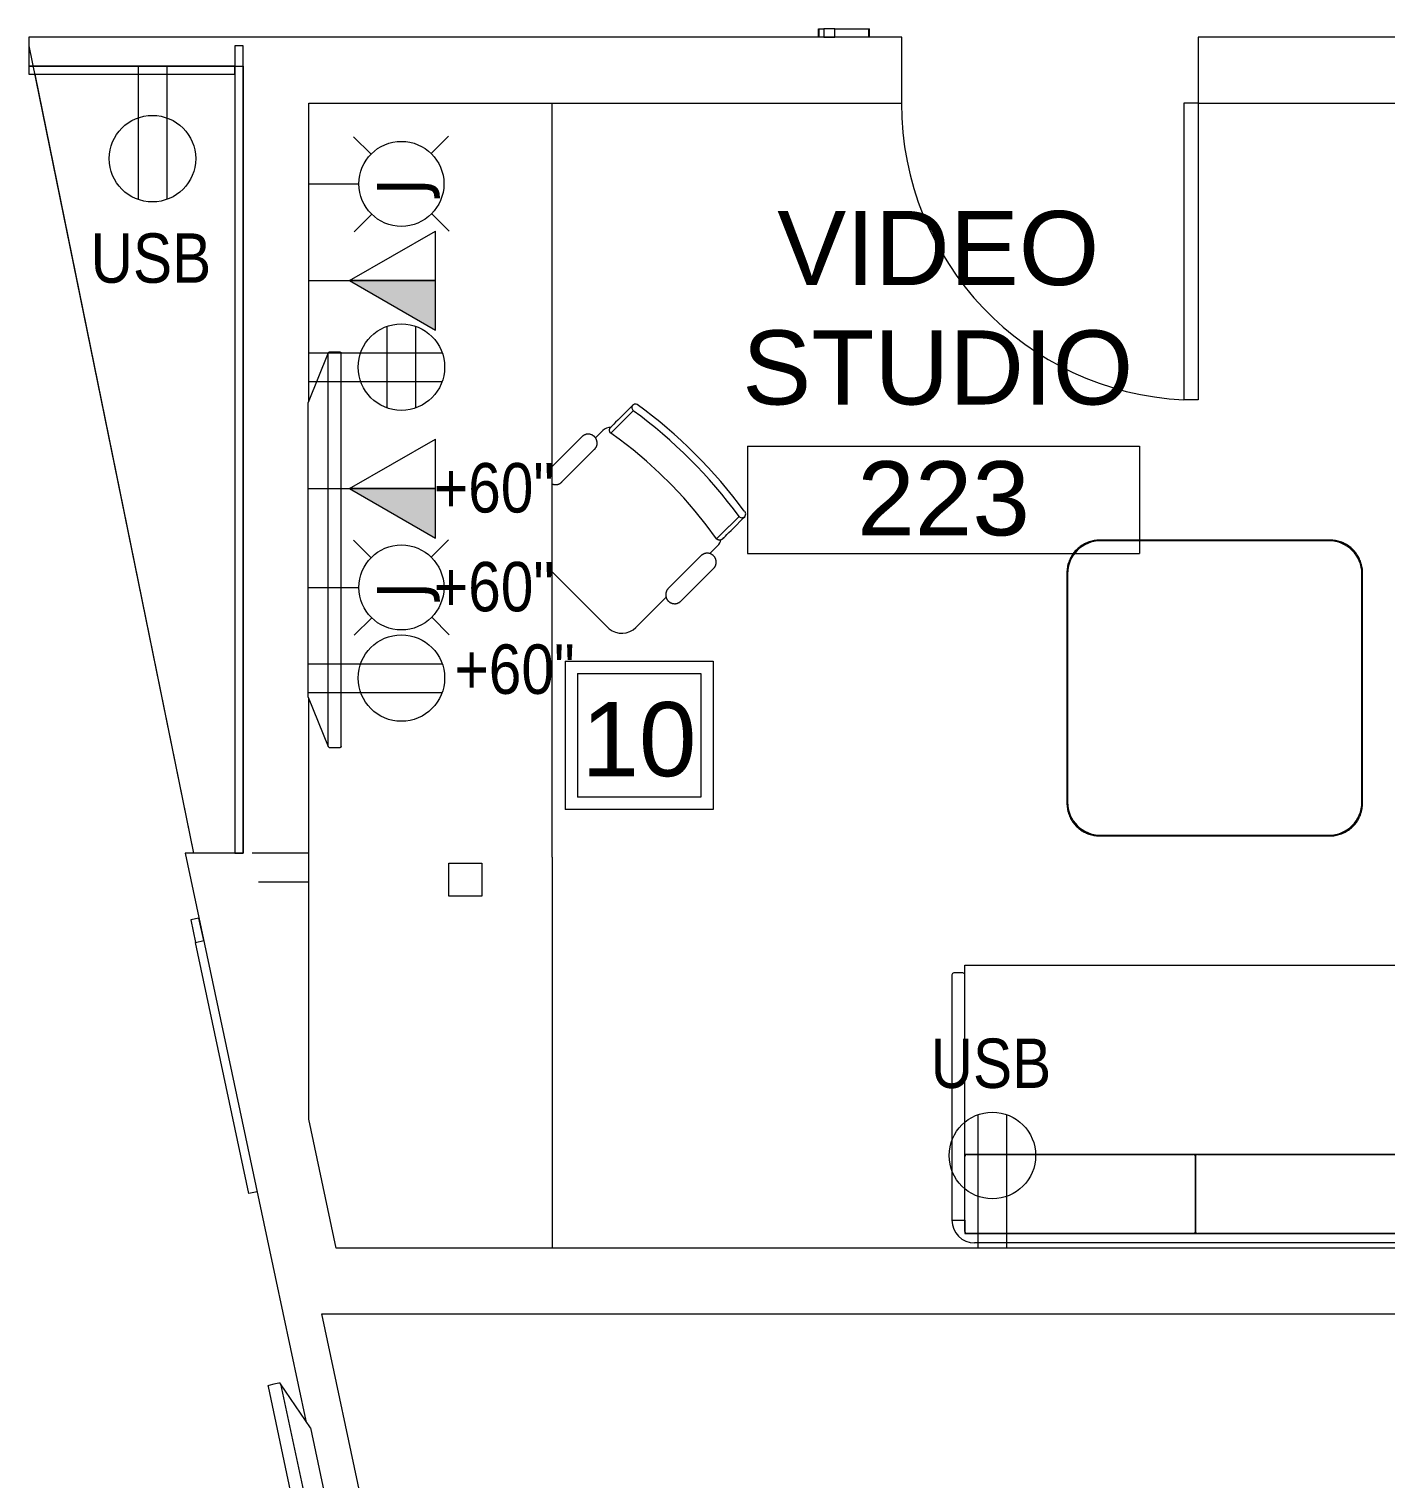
# Model space of a CAD drawing. Header units: inches. Extents: x 1 to 4284, y -575 to 745.
# Drawn here: x 1786.2 to 1950.9, y 291.7 to 467.6 of the extents above; entities that cross this region are included whole.
import ezdxf

# ---------------------------------------------------------------- set-up
doc = ezdxf.new("R2010")
doc.units = ezdxf.units.IN
doc.header["$MEASUREMENT"] = 0
for name, color, linetype, lineweight in [('A-ANNO-NOTE', 131, 'Continuous', 20), ('A-AREA-IDEN', 2, 'Continuous', 20), ('A-DETL', 90, 'Continuous', 9), ('A-DETL-MEDM', 33, 'Continuous', 20), ('A-DOOR', 31, 'Continuous', 9), ('A-GENM', 13, 'Continuous', 9), ('A-WALL', 113, 'Continuous', 50), ('E-COMM-IDEN', 2, 'Continuous', 9), ('E-ELEC-FIXT-IDEN', 2, 'Continuous', 9), ('E-LITE-EQPM', 33, 'Continuous', 9), ('I-FURN', 30, 'Continuous', 9), ('I-WALL', 2, 'Continuous', 13), ('Q-CASE', 31, 'Continuous', 9), ('Q-SPCQ', 91, 'Continuous', 9)]:
    doc.layers.add(name, color=color, linetype=linetype, lineweight=lineweight)
doc.styles.add('Arial', font='arial.ttf', dxfattribs={"height": 9})
doc.styles.add('Arial_2', font='arial.ttf', dxfattribs={"width": 0.85, "height": 6})
doc.styles.add('Tahoma', font='tahoma.ttf', dxfattribs={"height": 6})

# ---------------------------------------------------------------- blocks, each defined once
blk = doc.blocks.new('Counter Top _No Backsplash_ - Standard Counter Top-2396082-New Construction - Tel_Data_Elec Plan')
at = {"layer": 'Q-CASE', "lineweight": 13}
blk.add_line((-47.26, -30), (44.29, -30), dxfattribs=at)
blk = doc.blocks.new('Seating - Desk - Task - Steelcase - Think - EX-C1-2109714-New Construction - Tel_Data_Elec Plan')
at = {"layer": 'I-FURN'}
for p, q in [((-8.93, 8.24), (-8.93, 4.37)), ((9.24, 6.6), (9.24, 8.25)), ((9.24, 4.39), (9.24, 6.57)), ((-9.83, 3.91), (-9.83, 2.66)), ((9.91, 2.54), (9.91, 3.91)), ((-11.1, 1.6), (-11.1, -3.51)), ((-8.94, -4.01), (-8.94, 1.6)), ((9.34, 1.6), (9.34, -4.01)), ((11.51, -4.01), (11.51, 1.6)), ((9.91, -10.14), (9.91, -4.96)), ((-2.06, -12.55), (7.72, -12.55))]:
    blk.add_line(p, q, dxfattribs=at)
at = {"layer": 'I-FURN', "flags": 128}
for points in [[(-9.44, 8.69), (-9.44, 8.06), (-9.44, 7.48), (-9.44, 6.95), (-9.44, 6.49), (-9.44, 6.08), (-9.44, 5.73), (-9.44, 5.44), (-9.44, 5.21), (-9.44, 5.04), (-9.44, 4.93), (-9.44, 4.88), (-9.44, 4.88)], [(9.75, 4.9), (9.75, 4.93), (9.75, 5.02), (9.75, 5.17), (9.75, 5.38), (9.75, 5.65), (9.75, 5.98), (9.75, 6.37), (9.75, 6.82), (9.75, 7.33), (9.75, 7.89), (9.75, 8.51), (9.75, 8.71)], [(-9.44, 4.88), (-9.44, 4.91), (-9.44, 5), (-9.44, 5.08)], [(-8.93, 4.37), (-8.95, 4.37), (-8.97, 4.37), (-8.99, 4.38), (-9.01, 4.38), (-9.03, 4.38), (-9.05, 4.39), (-9.07, 4.39), (-9.09, 4.4), (-9.11, 4.4), (-9.13, 4.41), (-9.15, 4.42), (-9.16, 4.43), (-9.18, 4.44), (-9.2, 4.45), (-9.22, 4.46), (-9.23, 4.47), (-9.25, 4.48), (-9.26, 4.5), (-9.28, 4.51), (-9.29, 4.53), (-9.31, 4.54), (-9.32, 4.56), (-9.33, 4.57), (-9.35, 4.59), (-9.36, 4.6), (-9.37, 4.62), (-9.38, 4.64), (-9.39, 4.66), (-9.4, 4.68), (-9.4, 4.69), (-9.41, 4.71), (-9.42, 4.73), (-9.42, 4.75), (-9.43, 4.77), (-9.43, 4.79), (-9.43, 4.81), (-9.44, 4.83), (-9.44, 4.85), (-9.44, 4.87), (-9.44, 4.88)], [(9.24, 4.39), (7.14, 4.71), (5.03, 4.94), (2.91, 5.09), (0.79, 5.16), (-1.33, 5.14), (-3.45, 5.04), (-5.57, 4.85), (-7.68, 4.58), (-8.93, 4.37)], [(9.75, 4.9), (9.75, 4.88), (9.75, 4.86), (9.74, 4.84), (9.74, 4.82), (9.74, 4.8), (9.73, 4.78), (9.73, 4.76), (9.72, 4.74), (9.72, 4.72), (9.71, 4.7), (9.7, 4.68), (9.69, 4.66), (9.68, 4.64), (9.67, 4.63), (9.66, 4.61), (9.65, 4.59), (9.63, 4.58), (9.62, 4.56), (9.61, 4.55), (9.59, 4.53), (9.58, 4.52), (9.56, 4.5), (9.55, 4.49), (9.53, 4.48), (9.51, 4.47), (9.5, 4.46), (9.48, 4.45), (9.46, 4.44), (9.44, 4.43), (9.42, 4.42), (9.41, 4.42), (9.39, 4.41), (9.37, 4.4), (9.35, 4.4), (9.33, 4.4), (9.31, 4.39), (9.29, 4.39), (9.27, 4.39), (9.25, 4.39), (9.24, 4.39)], [(9.75, 5.1), (9.75, 4.97), (9.75, 4.91), (9.75, 4.9)], [(-8.94, 1.6), (-8.94, 1.64), (-8.94, 1.68), (-8.94, 1.73), (-8.95, 1.77), (-8.96, 1.81), (-8.97, 1.86), (-8.98, 1.9), (-8.99, 1.94), (-9.01, 1.98), (-9.02, 2.02), (-9.04, 2.06), (-9.06, 2.1), (-9.08, 2.14), (-9.1, 2.17), (-9.12, 2.21), (-9.15, 2.24), (-9.18, 2.28), (-9.2, 2.31), (-9.23, 2.34), (-9.26, 2.37), (-9.3, 2.4), (-9.33, 2.43), (-9.36, 2.46), (-9.4, 2.48), (-9.43, 2.51), (-9.47, 2.53), (-9.51, 2.55), (-9.55, 2.57), (-9.59, 2.59), (-9.63, 2.61), (-9.67, 2.62), (-9.71, 2.64), (-9.75, 2.65), (-9.79, 2.66), (-9.83, 2.66), (-9.88, 2.67), (-9.92, 2.68), (-9.96, 2.68), (-10.01, 2.68), (-10.05, 2.68), (-10.09, 2.68), (-10.14, 2.67), (-10.18, 2.67), (-10.22, 2.66), (-10.26, 2.65), (-10.31, 2.64), (-10.35, 2.63), (-10.39, 2.62), (-10.43, 2.6), (-10.47, 2.58), (-10.51, 2.56), (-10.55, 2.54), (-10.58, 2.52), (-10.62, 2.5), (-10.65, 2.47), (-10.69, 2.45), (-10.72, 2.42), (-10.75, 2.39), (-10.79, 2.36), (-10.82, 2.33), (-10.84, 2.3), (-10.87, 2.26), (-10.9, 2.23), (-10.92, 2.19), (-10.95, 2.16), (-10.97, 2.12), (-10.99, 2.08), (-11.01, 2.04), (-11.02, 2), (-11.04, 1.96), (-11.05, 1.92), (-11.06, 1.88), (-11.07, 1.84), (-11.08, 1.79), (-11.09, 1.75), (-11.09, 1.71), (-11.1, 1.66), (-11.1, 1.62), (-11.1, 1.6)], [(11.51, 1.6), (11.51, 1.64), (11.51, 1.69), (11.5, 1.73), (11.5, 1.77), (11.49, 1.81), (11.48, 1.86), (11.47, 1.9), (11.46, 1.94), (11.44, 1.98), (11.43, 2.02), (11.41, 2.06), (11.39, 2.1), (11.37, 2.14), (11.35, 2.17), (11.32, 2.21), (11.3, 2.25), (11.27, 2.28), (11.24, 2.31), (11.21, 2.35), (11.18, 2.38), (11.15, 2.41), (11.12, 2.43), (11.08, 2.46), (11.05, 2.49), (11.01, 2.51), (10.98, 2.53), (10.94, 2.55), (10.9, 2.57), (10.86, 2.59), (10.82, 2.61), (10.78, 2.62), (10.74, 2.64), (10.7, 2.65), (10.65, 2.66), (10.61, 2.67), (10.57, 2.67), (10.53, 2.68), (10.48, 2.68), (10.44, 2.68), (10.4, 2.68), (10.35, 2.68), (10.31, 2.68), (10.27, 2.67), (10.22, 2.66), (10.18, 2.65), (10.14, 2.64), (10.1, 2.63), (10.06, 2.62), (10.02, 2.6), (9.98, 2.58), (9.94, 2.57), (9.9, 2.54), (9.86, 2.52), (9.83, 2.5), (9.79, 2.47), (9.76, 2.45), (9.72, 2.42), (9.69, 2.39), (9.66, 2.36), (9.63, 2.33), (9.6, 2.3), (9.57, 2.26), (9.55, 2.23), (9.52, 2.19), (9.5, 2.16), (9.48, 2.12), (9.46, 2.08), (9.44, 2.04), (9.42, 2), (9.41, 1.96), (9.39, 1.92), (9.38, 1.88), (9.37, 1.84), (9.36, 1.79), (9.35, 1.75), (9.35, 1.71), (9.35, 1.67), (9.34, 1.62), (9.34, 1.6)], [(-9.61, -5.01), (-9.57, -4.99), (-9.53, -4.98), (-9.49, -4.95), (-9.45, -4.93), (-9.42, -4.91), (-9.38, -4.88), (-9.35, -4.86), (-9.31, -4.83), (-9.28, -4.8), (-9.25, -4.77), (-9.22, -4.74), (-9.19, -4.71), (-9.16, -4.67), (-9.14, -4.64), (-9.11, -4.6), (-9.09, -4.57), (-9.07, -4.53), (-9.05, -4.49), (-9.03, -4.45), (-9.01, -4.41), (-9, -4.37), (-8.98, -4.33), (-8.97, -4.29), (-8.96, -4.25), (-8.95, -4.21), (-8.95, -4.16), (-8.94, -4.12), (-8.94, -4.08), (-8.94, -4.03), (-8.94, -4.01)], [(9.34, -4.01), (9.34, -4.05), (9.35, -4.1), (9.35, -4.14), (9.36, -4.18), (9.37, -4.23), (9.37, -4.27), (9.39, -4.31), (9.4, -4.35), (9.41, -4.39), (9.43, -4.43), (9.45, -4.47), (9.47, -4.51), (9.49, -4.55), (9.51, -4.59), (9.53, -4.62), (9.56, -4.66), (9.58, -4.69), (9.61, -4.72), (9.64, -4.76), (9.67, -4.79), (9.7, -4.82), (9.74, -4.85), (9.77, -4.87), (9.81, -4.9), (9.84, -4.92), (9.88, -4.94), (9.92, -4.97), (9.96, -4.99), (9.99, -5), (10.03, -5.02), (10.08, -5.04), (10.12, -5.05), (10.16, -5.06), (10.2, -5.07), (10.24, -5.08), (10.29, -5.08), (10.33, -5.09), (10.37, -5.09), (10.42, -5.09), (10.46, -5.09), (10.5, -5.09), (10.55, -5.09), (10.59, -5.08), (10.63, -5.07), (10.67, -5.07), (10.72, -5.05), (10.76, -5.04), (10.8, -5.03), (10.84, -5.01), (10.88, -5), (10.92, -4.98), (10.96, -4.96), (10.99, -4.93), (11.03, -4.91), (11.07, -4.89), (11.1, -4.86), (11.13, -4.83), (11.17, -4.8), (11.2, -4.77), (11.23, -4.74), (11.26, -4.71), (11.28, -4.68), (11.31, -4.64), (11.33, -4.61), (11.36, -4.57), (11.38, -4.53), (11.4, -4.49), (11.42, -4.45), (11.43, -4.41), (11.45, -4.37), (11.46, -4.33), (11.47, -4.29), (11.49, -4.25), (11.49, -4.21), (11.5, -4.16), (11.51, -4.12), (11.51, -4.08), (11.51, -4.03), (11.51, -4.01)]]:
    blk.add_lwpolyline(points, dxfattribs=at)
at = {"layer": 'I-FURN'}
for centre, radius, start, end in [((-8.51, 3.91), 1.32, 132.1873, 180), ((8.59, 3.91), 1.32, 360, 35.7227), ((7.49, -10.14), 2.42, 275.3193, 360)]:
    blk.add_arc(centre, radius, start, end, dxfattribs=at)
for centre, major_axis, ratio, start_param, end_param in [((-8.93, 8.69), (0.507, 0), 0.899459, 1.913366, 4.712389), ((0.2, -38.81), (54.09, 0), 0.899459, 1.402966, 1.74368), ((0.2, -38.81), (53.09, 0), 0.899459, 1.399774, 1.74371), ((9.24, 8.71), (-0.507, 0), 0.899459, 1.570796, 4.712389), ((-8.93, 5.08), (0.507, 0), 0.99468, 2.996027, 3.185649), ((9.24, 5.1), (0.507, 0), 0.99468, 6.021386, 6.283185)]:
    blk.add_ellipse(centre, major_axis=major_axis, ratio=ratio, start_param=start_param, end_param=end_param, dxfattribs=at)
blk = doc.blocks.new('SPEC-EQUIP-TV - 48_ LCD 2-2299052-New Construction - Tel_Data_Elec Plan')
at = {"layer": 'Q-SPCQ'}
for p, q in [((23.88, 0), (-23.88, 0)), ((-24, -0.12), (-24, -0.75)), ((-24, -0.75), (-24, -1.37)), ((-23.9, -1.57), (-17.89, -4)), ((23.9, -1.57), (-23.9, -1.57)), ((17.89, -4), (23.9, -1.57)), ((24, -0.75), (24, -0.12)), ((24, -1.37), (24, -0.75)), ((17.89, -4), (-17.89, -4))]:
    blk.add_line(p, q, dxfattribs=at)
for points, knots in [([(-24, -0.12), (-24, -0.11), (-24, -0.1), (-23.99, -0.08), (-23.98, -0.06), (-23.98, -0.05), (-23.97, -0.04), (-23.96, -0.03), (-23.95, -0.03), (-23.94, -0.02), (-23.93, -0.01), (-23.92, -0.01), (-23.9, 0), (-23.89, 0), (-23.88, 0)], [0, 0, 0, 0, 0.166667, 0.25, 0.333333, 0.416667, 0.458333, 0.5, 0.583333, 0.666667, 0.708333, 0.75, 0.833333, 1, 1, 1, 1]), ([(23.88, 0), (23.89, 0), (23.9, 0), (23.92, -0.01), (23.94, -0.02), (23.94, -0.02), (23.95, -0.03), (23.96, -0.03), (23.97, -0.04), (23.98, -0.05), (23.98, -0.06), (23.99, -0.08), (24, -0.1), (24, -0.11), (24, -0.12)], [-1, -1, -1, -1, -0.833333, -0.75, -0.666667, -0.625, -0.583333, -0.5, -0.458333, -0.416667, -0.333333, -0.25, -0.166667, 0, 0, 0, 0]), ([(-24, -1.37), (-24, -1.38), (-24, -1.41), (-23.99, -1.44), (-23.98, -1.46), (-23.98, -1.48), (-23.97, -1.49), (-23.97, -1.5), (-23.96, -1.51), (-23.95, -1.52), (-23.94, -1.53), (-23.93, -1.54), (-23.92, -1.56), (-23.9, -1.57), (-23.9, -1.57)], [0, 0, 0, 0, 0.125, 0.25, 0.375, 0.4375, 0.5, 0.53125, 0.5625, 0.625, 0.6875, 0.75, 0.875, 1, 1, 1, 1]), ([(23.9, -1.57), (23.9, -1.57), (23.92, -1.56), (23.93, -1.54), (23.94, -1.53), (23.95, -1.52), (23.96, -1.51), (23.97, -1.49), (23.98, -1.48), (23.98, -1.47), (23.99, -1.45), (23.99, -1.43), (24, -1.41), (24, -1.38), (24, -1.37)], [0, 0, 0, 0, 0.125, 0.25, 0.3125, 0.375, 0.4375, 0.5, 0.5625, 0.625, 0.6875, 0.75, 0.875, 1, 1, 1, 1])]:
    blk.add_open_spline(points, degree=3, knots=knots, dxfattribs=at)
blk = doc.blocks.new('Single-Flush - 36_ x 96_-2307676-New Construction - Tel_Data_Elec Plan')
at = {"layer": 'A-DOOR', "color": 250, "lineweight": 20}
for p, q in [((16.25, -4), (16.25, -40.02)), ((18, -4), (16.25, -4)), ((18, -4), (18, -40.02)), ((18, -40.02), (16.25, -40.02))]:
    blk.add_line(p, q, dxfattribs=at)
at = {"layer": 'A-DOOR'}
blk.add_arc((18, -4), 36.07, 180, 267.2188, dxfattribs=at)
blk = doc.blocks.new('Seating - Lounge - Gaia Sectional - Bernhardt - Low Arm Left - 2 Seat-2614451-New Construction - Tel_Data_Elec Plan')
at = {"layer": 'I-FURN'}
for p, q in [((-28.24, 15.91), (-29.34, 15.91)), ((-27.99, -6.12), (-27.99, 16.87)), ((-27.99, 16.87), (27.99, 16.87)), ((27.99, 16.87), (27.99, -6.12)), ((-29.56, 15.69), (-29.56, -14.11)), ((-27.99, -6.26), (-27.99, 15.66)), ((27.99, -6.26), (27.99, 15.66)), ((27.99, -6.12), (-27.99, -6.12)), ((-27.99, -6.37), (-27.99, -6.12)), ((-27.99, -6.37), (-27.99, -6.12)), ((-27.99, -15.46), (-27.99, -6.37)), ((-27.74, -6.12), (-0.24, -6.12)), ((0.01, -15.46), (0.01, -6.37)), ((0.01, -6.37), (0.01, -15.46)), ((0.26, -6.12), (27.76, -6.12)), ((28.01, -6.37), (28.01, -15.46)), ((-29.57, -14.11), (-27.99, -14.11)), ((-27.99, -14.11), (-27.99, -15.71)), ((-27.99, -15.71), (27.99, -15.71)), ((-0.24, -15.71), (-27.74, -15.71)), ((27.76, -15.71), (0.26, -15.71)), ((27.99, -15.71), (27.99, -16.87)), ((27.99, -16.87), (-26.81, -16.87))]:
    blk.add_line(p, q, dxfattribs=at)
for centre, radius, start, end in [((-29.34, 15.69), 0.219, 90, 180), ((-28.24, 15.66), 0.25, 0, 90), ((-28.24, 15.66), 0.25, 0, 90), ((-27.74, -6.37), 0.25, 90, 180), ((-0.24, -6.37), 0.25, 0, 90), ((0.26, -6.37), 0.25, 90, 180), ((27.76, -6.37), 0.25, 360, 90), ((-26.81, -14.11), 2.76, 180, 270), ((-27.74, -15.46), 0.25, 180, 270), ((-0.24, -15.46), 0.25, 270, 0), ((0.26, -15.46), 0.25, 180, 270), ((27.76, -15.46), 0.25, 270, 0)]:
    blk.add_arc(centre, radius, start, end, dxfattribs=at)
blk = doc.blocks.new('Table - Occasional - Magazine and Pull-up Tables - Kimball - Bloom - Square Rounded-2396002-New Construction - Tel_Data_Elec Plan')
at = {"layer": 'I-FURN'}
for p, q in [((14, 17.95), (-14, 17.95)), ((13.87, 17.87), (-13.88, 17.87)), ((-17.95, 14), (-17.95, -14)), ((-17.88, 13.87), (-17.88, -13.88)), ((17.87, -13.88), (17.87, 13.87)), ((17.95, -14), (17.95, 14)), ((-14, -17.95), (14, -17.95)), ((-13.88, -17.88), (13.87, -17.88))]:
    blk.add_line(p, q, dxfattribs=at)
at = {"layer": 'I-FURN', "flags": 128}
for points in [[(-14, 17.95), (-14.16, 17.95), (-14.32, 17.94), (-14.47, 17.93), (-14.63, 17.9), (-14.79, 17.87), (-14.94, 17.84), (-15.09, 17.8), (-15.24, 17.75), (-15.39, 17.7), (-15.54, 17.64), (-15.68, 17.58), (-15.83, 17.51), (-15.96, 17.43), (-16.1, 17.35), (-16.23, 17.26), (-16.36, 17.17), (-16.49, 17.07), (-16.61, 16.97), (-16.72, 16.87), (-16.84, 16.75), (-16.94, 16.64), (-17.05, 16.52), (-17.15, 16.4), (-17.24, 16.27), (-17.33, 16.14), (-17.41, 16), (-17.49, 15.86), (-17.56, 15.72), (-17.62, 15.58), (-17.69, 15.43), (-17.74, 15.28), (-17.79, 15.13), (-17.83, 14.98), (-17.87, 14.83), (-17.9, 14.67), (-17.92, 14.52), (-17.94, 14.36), (-17.95, 14.2), (-17.95, 14.04), (-17.95, 14)], [(17.95, 14), (17.95, 14.16), (17.94, 14.32), (17.93, 14.47), (17.9, 14.63), (17.87, 14.79), (17.84, 14.94), (17.8, 15.09), (17.75, 15.24), (17.7, 15.39), (17.64, 15.54), (17.58, 15.68), (17.51, 15.83), (17.43, 15.96), (17.35, 16.1), (17.26, 16.23), (17.17, 16.36), (17.07, 16.49), (16.97, 16.61), (16.87, 16.72), (16.75, 16.84), (16.64, 16.94), (16.52, 17.05), (16.4, 17.15), (16.27, 17.24), (16.14, 17.33), (16, 17.41), (15.86, 17.49), (15.72, 17.56), (15.58, 17.62), (15.43, 17.69), (15.28, 17.74), (15.13, 17.79), (14.98, 17.83), (14.83, 17.87), (14.67, 17.9), (14.52, 17.92), (14.36, 17.94), (14.2, 17.95), (14.04, 17.95), (14, 17.95)], [(-17.95, -14), (-17.95, -14.16), (-17.94, -14.32), (-17.93, -14.47), (-17.9, -14.63), (-17.87, -14.79), (-17.84, -14.94), (-17.8, -15.09), (-17.75, -15.24), (-17.7, -15.39), (-17.64, -15.54), (-17.58, -15.68), (-17.51, -15.83), (-17.43, -15.96), (-17.35, -16.1), (-17.26, -16.23), (-17.17, -16.36), (-17.07, -16.49), (-16.97, -16.61), (-16.87, -16.72), (-16.75, -16.84), (-16.64, -16.94), (-16.52, -17.05), (-16.4, -17.15), (-16.27, -17.24), (-16.14, -17.33), (-16, -17.41), (-15.86, -17.49), (-15.72, -17.56), (-15.58, -17.62), (-15.43, -17.69), (-15.28, -17.74), (-15.13, -17.79), (-14.98, -17.83), (-14.83, -17.87), (-14.67, -17.9), (-14.52, -17.92), (-14.36, -17.94), (-14.2, -17.95), (-14.04, -17.95), (-14, -17.95)], [(14, -17.95), (14.16, -17.95), (14.32, -17.94), (14.47, -17.93), (14.63, -17.9), (14.79, -17.87), (14.94, -17.84), (15.09, -17.8), (15.24, -17.75), (15.39, -17.7), (15.54, -17.64), (15.68, -17.58), (15.83, -17.51), (15.96, -17.43), (16.1, -17.35), (16.23, -17.26), (16.36, -17.17), (16.49, -17.07), (16.61, -16.97), (16.72, -16.87), (16.84, -16.75), (16.94, -16.64), (17.05, -16.52), (17.15, -16.4), (17.24, -16.27), (17.33, -16.14), (17.41, -16), (17.49, -15.86), (17.56, -15.72), (17.62, -15.58), (17.69, -15.43), (17.74, -15.28), (17.79, -15.13), (17.83, -14.98), (17.87, -14.83), (17.9, -14.67), (17.92, -14.52), (17.94, -14.36), (17.95, -14.2), (17.95, -14.04), (17.95, -14)]]:
    blk.add_lwpolyline(points, dxfattribs=at)
at = {"layer": 'I-FURN'}
for centre, start, end in [((-13.88, 13.87), 90.0044, 180), ((13.87, 13.87), 0.0044, 90), ((-13.88, -13.88), 180.0044, 270), ((13.87, -13.88), 270.0044, 360)]:
    blk.add_arc(centre, 4, start, end, dxfattribs=at)
blk = doc.blocks.new('SPEC-EQUIP-TV - 48_ LCD 2-V21-New Construction - Tel_Data_Elec Plan')
at = {"layer": 'Q-SPCQ'}
for p, q in [((23.88, 0), (-23.87, 0)), ((-24, -0.12), (-24, -0.75)), ((-24, -0.75), (-24, -1.37)), ((-23.9, -1.57), (-18.86, -3.61)), ((23.9, -1.57), (-23.9, -1.57)), ((17.89, -4), (23.9, -1.57)), ((24, -0.75), (24, -0.12)), ((24, -1.37), (24, -0.75)), ((17.89, -4), (-9.5, -4))]:
    blk.add_line(p, q, dxfattribs=at)
for points, knots in [([(-24, -0.12), (-24, -0.11), (-24, -0.1), (-23.99, -0.08), (-23.98, -0.06), (-23.98, -0.05), (-23.97, -0.04), (-23.96, -0.03), (-23.95, -0.03), (-23.94, -0.02), (-23.93, -0.01), (-23.92, -0.01), (-23.9, 0), (-23.89, 0), (-23.87, 0)], [0, 0, 0, 0, 0.166667, 0.25, 0.333333, 0.416667, 0.458333, 0.5, 0.583333, 0.666667, 0.708333, 0.75, 0.833333, 1, 1, 1, 1]), ([(23.88, 0), (23.89, 0), (23.9, 0), (23.92, -0.01), (23.94, -0.02), (23.94, -0.02), (23.95, -0.03), (23.96, -0.03), (23.97, -0.04), (23.98, -0.05), (23.98, -0.06), (23.99, -0.08), (24, -0.1), (24, -0.11), (24, -0.12)], [-1, -1, -1, -1, -0.833333, -0.75, -0.666667, -0.625, -0.583333, -0.5, -0.458333, -0.416667, -0.333333, -0.25, -0.166667, 0, 0, 0, 0]), ([(-24, -1.37), (-24, -1.38), (-24, -1.41), (-23.99, -1.44), (-23.98, -1.46), (-23.98, -1.48), (-23.97, -1.49), (-23.97, -1.5), (-23.96, -1.51), (-23.95, -1.52), (-23.94, -1.53), (-23.93, -1.54), (-23.92, -1.56), (-23.9, -1.57), (-23.9, -1.57)], [0, 0, 0, 0, 0.125, 0.25, 0.375, 0.4375, 0.5, 0.53125, 0.5625, 0.625, 0.6875, 0.75, 0.875, 1, 1, 1, 1]), ([(23.9, -1.57), (23.9, -1.57), (23.92, -1.56), (23.93, -1.54), (23.94, -1.53), (23.95, -1.52), (23.96, -1.51), (23.97, -1.49), (23.98, -1.48), (23.98, -1.47), (23.99, -1.45), (23.99, -1.43), (24, -1.41), (24, -1.38), (24, -1.37)], [0, 0, 0, 0, 0.125, 0.25, 0.3125, 0.375, 0.4375, 0.5, 0.5625, 0.625, 0.6875, 0.75, 0.875, 1, 1, 1, 1])]:
    blk.add_open_spline(points, degree=3, knots=knots, dxfattribs=at)
blk = doc.blocks.new('bench1 - bench-2438099-New Construction - Tel_Data_Elec Plan')
at = {"layer": 'Q-CASE', "lineweight": 13}
blk.add_line((-383.78, 462.1), (-364.48, 367.54), dxfattribs=at)
blk = doc.blocks.new('astroturf 3 - astroturf 3-2542119-New Construction - Tel_Data_Elec Plan')
at = {"layer": 'Q-CASE', "color": 250, "lineweight": 20}
for p, q in [((-359.48, 465.54), (-359.48, 367.54)), ((-358.48, 465.54), (-359.48, 465.54)), ((-358.48, 367.54), (-358.48, 465.54)), ((-359.48, 367.54), (-358.48, 367.54))]:
    blk.add_line(p, q, dxfattribs=at)
blk = doc.blocks.new('astroturf4 - astroturf4-2542206-New Construction - Tel_Data_Elec Plan')
at = {"layer": 'Q-CASE', "color": 250, "lineweight": 20}
for p, q in [((-359.48, 463.1), (-384.48, 463.1)), ((-384.48, 463.1), (-384.48, 462.1)), ((-359.48, 462.1), (-359.48, 463.1)), ((-384.48, 462.1), (-359.48, 462.1))]:
    blk.add_line(p, q, dxfattribs=at)
blk = doc.blocks.new('Square Downlight - Recessed - New 4_ GYP-2607309-New Construction - Tel_Data_Elec Plan')
at = {"layer": 'E-LITE-EQPM', "lineweight": 20}
for p, q in [((-2, 2), (2, 2)), ((-2, -2), (-2, 2)), ((2, 2), (2, -2)), ((2, -2), (-2, -2))]:
    blk.add_line(p, q, dxfattribs=at)
blk = doc.blocks.new('FORM Room Tag - Name _ Number-2260771-New Construction - Tel_Data_Elec Plan')
at = {"layer": 'A-AREA-IDEN'}
for p, q in [((-0.2444, -0.0231), (-0.2444, -0.1589)), ((-0.2444, -0.0231), (0.2515, -0.0231)), ((0.2515, -0.0231), (0.2515, -0.1589)), ((-0.2444, -0.1589), (0.2515, -0.1589))]:
    blk.add_line(p, q, dxfattribs=at)
blk = doc.blocks.new('FORM Equipment_Fixture Tag - Square-214315-New Construction - Tel_Data_Elec Plan')
at = {"layer": 'A-ANNO-NOTE'}
for p, q in [((-0.09375, 0.09375), (0.09375, 0.09375)), ((-0.09375, 0.09375), (0.09375, 0.09375)), ((-0.09375, 0.09375), (0.09375, 0.09375)), ((-0.09375, 0.09375), (-0.09375, -0.09375)), ((0.09375, 0.09375), (0.09375, -0.09375)), ((-0.078125, 0.078125), (-0.078125, -0.078125)), ((-0.078125, 0.078125), (0.078125, 0.078125)), ((0.078125, 0.078125), (0.078125, -0.078125)), ((0.078125, -0.078125), (-0.078125, -0.078125)), ((0.09375, -0.09375), (-0.09375, -0.09375))]:
    blk.add_line(p, q, dxfattribs=at)

msp = doc.modelspace()

# ---------------------------------------------------------------- hatches: boundary and pattern name
at = {"layer": 'A-ANNO-NOTE', "lineweight": 9}
for points in [[(1835.59, 431.04), (1835.59, 437.04), (1825.13, 437.04)], [(1835.59, 405.79), (1835.59, 411.79), (1825.13, 411.79)]]:
    msp.add_hatch(color=256, dxfattribs=at).paths.add_polyline_path(points, flags=0)

# ---------------------------------------------------------------- linework, layer by layer
at = {"layer": 'A-ANNO-NOTE'}
for p, q in [((1799.47, 463.1), (1799.47, 446.9)), ((1802.95, 463.1), (1802.95, 446.9)), ((1827.78, 452.4), (1825.65, 454.52)), ((1835.07, 452.46), (1837.19, 454.59)), ((1820.21, 448.79), (1826.3, 448.79)), ((1835.13, 445.17), (1837.26, 443.05)), ((1827.84, 445.11), (1825.72, 442.98)), ((1825.13, 437.04), (1835.59, 443.04)), ((1835.59, 431.04), (1835.59, 443.04)), ((1820.21, 437.04), (1835.59, 437.04)), ((1835.59, 437.04), (1825.13, 437.04)), ((1825.13, 437.04), (1835.59, 431.04)), ((1825.13, 437.04), (1835.59, 431.04)), ((1835.59, 431.04), (1835.59, 437.04)), ((1829.71, 421.59), (1829.71, 431.49)), ((1833.2, 421.59), (1833.2, 431.49)), ((1820.21, 428.28), (1836.41, 428.28)), ((1820.21, 424.8), (1836.41, 424.8)), ((1825.13, 411.79), (1835.59, 417.79)), ((1835.59, 405.79), (1835.59, 417.79)), ((1820.21, 411.79), (1835.59, 411.79)), ((1835.59, 411.79), (1825.13, 411.79)), ((1825.13, 411.79), (1835.59, 405.79)), ((1825.13, 411.79), (1835.59, 405.79)), ((1835.59, 405.79), (1835.59, 411.79)), ((1827.78, 403.4), (1825.65, 405.52)), ((1835.07, 403.46), (1837.19, 405.59)), ((1820.21, 399.79), (1826.3, 399.79)), ((1827.84, 396.11), (1825.72, 393.98)), ((1835.13, 396.17), (1837.26, 394.05)), ((1820.21, 390.53), (1836.41, 390.53)), ((1820.21, 387.05), (1836.41, 387.05)), ((1901.5, 319.58), (1901.5, 335.77)), ((1904.99, 319.58), (1904.99, 335.77))]:
    msp.add_line(p, q, dxfattribs=at)
for centre, radius in [((1801.21, 451.85), 5.25), ((1831.45, 448.79), 5.16), ((1831.45, 426.54), 5.25), ((1831.45, 399.79), 5.16), ((1831.45, 388.79), 5.25), ((1903.24, 330.82), 5.25)]:
    msp.add_circle(centre, radius, dxfattribs=at)
at = {"layer": 'A-DETL'}
msp.add_line((1849.77, 367.05), (1849.77, 319.58), dxfattribs=at)
at = {"layer": 'A-DETL-MEDM'}
msp.add_line((1786.21, 465.54), (1806.21, 367.54), dxfattribs=at)
at = {"layer": 'A-GENM'}
for p, q in [((1882.1, 467.6), (1882.19, 467.6)), ((1882.1, 466.6), (1882.1, 467.6)), ((1882.19, 467.6), (1882.78, 467.6)), ((1882.19, 466.6), (1882.19, 467.6)), ((1884.11, 467.6), (1888.22, 467.6)), ((1888.22, 467.6), (1888.32, 467.6)), ((1888.22, 466.6), (1888.22, 467.6)), ((1888.32, 466.6), (1888.32, 467.6)), ((1812.93, 326.19), (1806.45, 356.7)), ((1813.91, 326.4), (1812.93, 326.19))]:
    msp.add_line(p, q, dxfattribs=at)
at = {"layer": 'A-GENM', "color": 250, "lineweight": 20}
for p, q in [((1884.11, 467.6), (1882.78, 467.6)), ((1882.78, 467.6), (1882.78, 466.6)), ((1882.78, 466.6), (1884.11, 466.6)), ((1884.11, 466.6), (1884.11, 467.6)), ((1806.85, 359.63), (1805.87, 359.42)), ((1805.87, 359.42), (1806.45, 356.7)), ((1807.43, 356.91), (1806.85, 359.63)), ((1806.45, 356.7), (1807.43, 356.91))]:
    msp.add_line(p, q, dxfattribs=at)
at = {"layer": 'A-WALL', "color": 250, "lineweight": 20}
for p, q in [((1892.25, 466.6), (1812.21, 466.6)), ((1892.25, 458.6), (1892.25, 466.6)), ((2000.25, 466.6), (1928.25, 466.6)), ((1928.25, 466.6), (1928.25, 458.6)), ((1812.21, 463.1), (1812.21, 367.54)), ((1820.21, 458.6), (1892.25, 458.6)), ((1820.21, 422.42), (1820.21, 458.6)), ((1928.25, 458.6), (1992.25, 458.6)), ((1820.21, 367.54), (1820.21, 386.3)), ((1812.21, 367.54), (1805.17, 367.54)), ((1805.17, 367.54), (1816.1, 316.07)), ((1820.21, 335.25), (1820.21, 364.04)), ((1823.54, 319.58), (1820.21, 335.25)), ((1992.25, 319.58), (1823.54, 319.58)), ((1821.79, 311.58), (1959.25, 311.58))]:
    msp.add_line(p, q, dxfattribs=at)
at = {"layer": 'A-WALL', "color": 10, "lineweight": 13}
msp.add_line((1820.21, 364.04), (1820.21, 367.54), dxfattribs=at)
at = {"layer": 'I-WALL', "color": 250, "lineweight": 20}
for p, q in [((1812.21, 466.6), (1786.21, 466.6)), ((1786.21, 466.6), (1786.21, 463.1)), ((1786.21, 463.1), (1812.21, 463.1)), ((1820.21, 367.54), (1813.34, 367.54)), ((1814.09, 364.04), (1820.21, 364.04)), ((1816.1, 316.07), (1819.82, 298.61)), ((1858.78, 137.54), (1821.79, 311.58))]:
    msp.add_line(p, q, dxfattribs=at)

# ---------------------------------------------------------------- block references
at = {"layer": 'A-ANNO-NOTE', "xscale": 96, "yscale": 96, "zscale": 96}
msp.add_blockref('FORM Equipment_Fixture Tag - Square-214315-New Construction - Tel_Data_Elec Plan', (1860.33, 381.84), dxfattribs=at)
at = {"layer": 'A-AREA-IDEN', "xscale": 95.99999999999994, "yscale": 95.99999999999994, "zscale": 95.99999999999994}
msp.add_blockref('FORM Room Tag - Name _ Number-2260771-New Construction - Tel_Data_Elec Plan', (1896.97, 419.15), dxfattribs=at)
at = {"layer": 'A-DOOR', "lineweight": 13}
msp.add_blockref('Single-Flush - 36_ x 96_-2307676-New Construction - Tel_Data_Elec Plan', (1910.25, 462.6), dxfattribs=at)
at = {"layer": 'E-LITE-EQPM', "lineweight": 20, "rotation": 89.9999999999999}
msp.add_blockref('Square Downlight - Recessed - New 4_ GYP-2607309-New Construction - Tel_Data_Elec Plan', (1839.23, 364.31), dxfattribs=at)
at = {"layer": 'I-FURN'}
for name, p, rotation in [('Seating - Desk - Task - Steelcase - Think - EX-C1-2109714-New Construction - Tel_Data_Elec Plan', (1860.1, 409.11), 314.9999999999995), ('Table - Occasional - Magazine and Pull-up Tables - Kimball - Bloom - Square Rounded-2396002-New Construction - Tel_Data_Elec Plan', (1930.25, 387.58), 269.9999999999997)]:
    msp.add_blockref(name, p, dxfattribs=dict(at, rotation=rotation))
msp.add_blockref('Seating - Lounge - Gaia Sectional - Bernhardt - Low Arm Left - 2 Seat-2614451-New Construction - Tel_Data_Elec Plan', (1927.89, 337.07), dxfattribs=at)
at = {"layer": 'Q-CASE', "lineweight": 13}
for name in ['astroturf 3 - astroturf 3-2542119-New Construction - Tel_Data_Elec Plan', 'astroturf4 - astroturf4-2542206-New Construction - Tel_Data_Elec Plan', 'bench1 - bench-2438099-New Construction - Tel_Data_Elec Plan']:
    msp.add_blockref(name, (2170.69, 0), dxfattribs=at)
at = {"layer": 'Q-CASE', "lineweight": 13, "rotation": 89.99999999999993}
msp.add_blockref('Counter Top _No Backsplash_ - Standard Counter Top-2396082-New Construction - Tel_Data_Elec Plan', (1819.77, 414.31), dxfattribs=at)
at = {"layer": 'Q-SPCQ'}
for name, p, rotation in [('SPEC-EQUIP-TV - 48_ LCD 2-2299052-New Construction - Tel_Data_Elec Plan', (1824.14, 404.36), 269.9999999999999), ('SPEC-EQUIP-TV - 48_ LCD 2-V21-New Construction - Tel_Data_Elec Plan', (1820.21, 279.41), 101.9999999999995)]:
    msp.add_blockref(name, p, dxfattribs=dict(at, rotation=rotation))

# ---------------------------------------------------------------- texts
at = {"layer": 'A-ANNO-NOTE', "lineweight": 9, "char_height": 6, "width": 3.939, "attachment_point": 1, "rotation": 90, "style": 'Tahoma'}
for insert in [(1828.47, 447.41), (1828.47, 398.41)]:
    msp.add_mtext('J', dxfattribs=dict(at, insert=insert))
at = {"layer": 'A-ANNO-NOTE', "lineweight": 9, "insert": (1853.31, 385.87), "char_height": 9, "width": 16.968, "attachment_point": 1, "style": 'Arial'}
msp.add_mtext('10', dxfattribs=at)
at = {"layer": 'A-AREA-IDEN', "lineweight": 9, "char_height": 9, "attachment_point": 1, "style": 'Arial'}
for s, insert, width in [('VIDEO', (1877.1, 445.5), 47.874), ('STUDIO', (1872.85, 431), 58.176), ('223', (1886.82, 415.11), 25.452)]:
    msp.add_mtext(s, dxfattribs=dict(at, insert=insert, width=width))
at = {"layer": 'E-COMM-IDEN', "char_height": 6, "width": 18.0285, "attachment_point": 1, "style": 'Arial_2'}
for insert in [(1835.4, 414.89), (1835.4, 402.89)]:
    msp.add_mtext('+60"', dxfattribs=dict(at, insert=insert))
at = {"layer": 'E-ELEC-FIXT-IDEN', "char_height": 6, "attachment_point": 1, "style": 'Arial_2'}
for s, insert, width in [('USB', (1793.7, 442.78), 18.286), ('+60"', (1837.9, 392.87), 18.0285), ('USB', (1895.74, 345.02), 18.286)]:
    msp.add_mtext(s, dxfattribs=dict(at, insert=insert, width=width))

doc.saveas('drawing.dxf')
